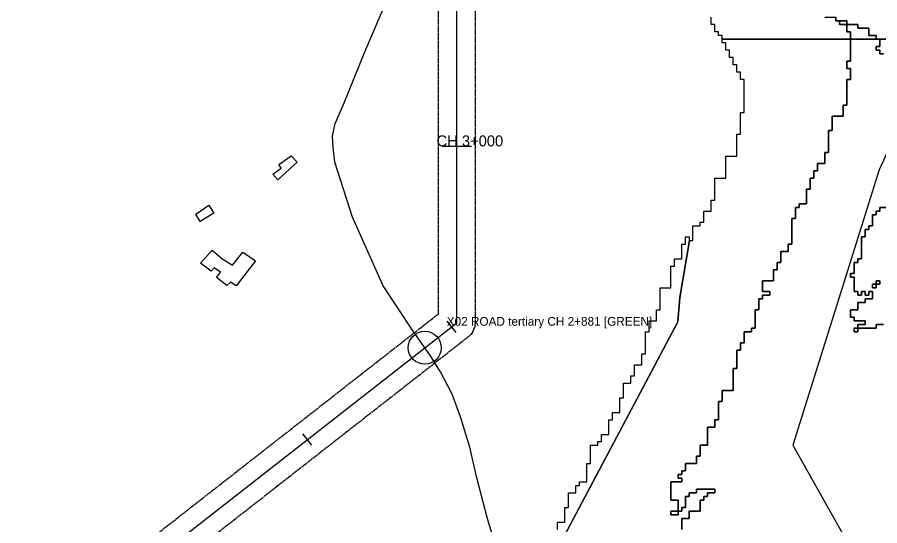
# Model space of a CAD drawing. Header units: metres. Extents: x 553506 to 563855, y 142925 to 150243.
# Drawn here: x 554245 to 554716, y 145734 to 146012 of the extents above; entities that cross this region are included whole.
import ezdxf

# ---------------------------------------------------------------- set-up
doc = ezdxf.new("R2010")
doc.units = ezdxf.units.M
doc.linetypes.add('DASHED', pattern=[1.524, 1.27, -0.254])
for name, color, linetype in [('C-BUILDINGS', 8, 'Continuous'), ('C-FLOOD_ZONE_3', 150, 'Continuous'), ('C-ROADS', 33, 'Continuous'), ('C-WATERWAYS', 5, 'Continuous'), ('E-132KV-UGC-CHAINAGE', 7, 'Continuous'), ('E-132KV-UGC-CROSSINGS', 6, 'Continuous'), ('E-132KV-UGC-ROUTE', 1, 'Continuous'), ('E-132KV-UGC-SWATHE', 4, 'DASHED')]:
    doc.layers.add(name, color=color, linetype=linetype)

msp = doc.modelspace()

# ---------------------------------------------------------------- linework, layer by layer
at = {"layer": 'C-BUILDINGS'}
for points in [[(554387.3177, 145923.0933), (554384.5617, 145926.1379), (554389.1519, 145929.5478), (554387.9339, 145931.4477), (554394.5598, 145936.232), (554397.945, 145932.7278), (554387.3177, 145923.0933)], [(554344.8395, 145900.2821), (554342.6028, 145904.433), (554349.6766, 145909.2085), (554352.2676, 145904.9013), (554344.8395, 145900.2821)], [(554362.5489, 145876.463), (554368.1445, 145883.6537), (554375.1585, 145878.7783), (554364.4773, 145865.1134), (554361.4237, 145867.1251), (554359.541, 145865.3101), (554353.7724, 145869.6999), (554355.9797, 145872.5819), (554352.5591, 145874.9388), (554350.8581, 145873.1292), (554345.0895, 145877.519), (554351.3908, 145884.7309), (554356.8084, 145880.1525), (554362.5489, 145876.463)]]:
    msp.add_lwpolyline(points, close=True, dxfattribs=at)
at = {"layer": 'C-FLOOD_ZONE_3'}
for points in [[(554685.9994, 146011.9994), (554691.999, 146011.999), (554691.9994, 146009.9994), (554694, 146009.999), (554694, 146008), (554697.9994, 146007.9994), (554698, 146004), (554700, 146004), (554700, 146004), (554700, 146000), (554669.9854, 146000), (554649.3934, 146000), (554630, 146000), (554630, 146002), (554628, 146002), (554628, 146004), (554626, 146004), (554626, 146008), (554624, 146008), (554624, 146012)], [(554721.999, 146000), (554713.9995, 146000), (554713.999, 146001.999), (554709.9994, 146001.9994), (554709.9994, 146001.9994), (554709.999, 146005.999), (554703.9994, 146005.9994), (554703.999, 146007.999), (554697.9997, 146007.9997), (554697.999, 146009.999), (554694, 146009.9995), (554692, 146010), (554692, 146012)], [(554527.8486, 145698.3984), (554605.7525, 145845.5548), (554606.88, 145858.78), (554612.1234, 145890), (554614, 145890), (554614, 145898), (554618, 145898), (554618, 145900), (554620, 145900), (554620, 145906), (554624, 145906), (554624, 145912), (554626, 145912), (554626, 145924), (554632, 145924), (554632, 145936), (554638, 145936), (554638, 145948), (554640, 145948), (554640, 145960), (554642, 145960), (554642, 145978), (554640, 145978), (554640, 145982), (554638, 145982), (554638, 145986), (554636, 145986), (554636, 145990), (554634, 145990), (554634, 145994), (554632, 145994), (554632, 145998), (554630, 145998), (554630, 146000), (554649.3934, 146000), (554669.9854, 146000), (554700, 146000), (554700, 145988), (554698, 145988), (554698, 145984), (554700, 145984), (554700, 145978), (554698, 145978), (554698, 145964), (554696, 145964), (554696, 145958), (554690, 145958), (554690, 145950), (554688, 145950), (554688, 145938), (554686, 145938), (554686, 145932), (554682, 145932), (554682, 145928), (554680, 145928), (554680, 145924), (554678, 145924), (554678, 145918), (554676, 145918), (554676, 145910), (554672, 145910), (554672, 145908), (554670, 145908), (554670, 145902), (554668, 145902), (554668, 145888), (554666, 145888), (554666, 145884), (554662, 145884), (554662, 145878), (554660, 145878), (554660, 145874), (554658, 145874), (554658, 145868), (554652, 145868), (554652, 145862), (554656, 145862), (554656, 145860), (554652, 145860), (554652, 145858), (554650, 145858), (554650, 145852), (554648, 145852), (554648, 145842), (554646, 145842), (554646, 145840), (554642, 145840), (554642, 145834), (554640, 145834), (554640, 145830), (554638, 145830), (554638, 145820), (554636, 145820), (554636, 145808), (554630, 145808), (554630, 145802), (554628, 145802), (554628, 145792), (554626, 145792), (554626, 145788), (554622, 145788), (554622, 145778), (554618, 145778), (554618, 145772), (554616, 145772), (554616, 145768), (554610, 145768), (554610, 145764), (554608, 145764), (554608, 145762), (554606, 145762), (554606, 145760), (554608, 145760), (554608, 145758), (554602, 145758), (554602, 145748), (554606, 145748), (554606, 145742), (554608, 145742), (554608, 145744), (554610, 145744), (554610, 145750), (554612, 145750), (554612, 145752), (554616, 145752), (554616, 145754), (554626, 145754), (554626, 145752), (554622, 145752), (554622, 145750), (554620, 145750), (554620, 145748), (554618, 145748), (554618, 145742), (554612, 145742), (554612, 145738), (554608, 145738), (554608, 145732)], [(554608, 145732), (554608, 145738), (554612, 145738), (554612, 145742), (554618, 145742), (554618, 145748), (554620, 145748), (554620, 145750), (554622, 145750), (554622, 145752), (554626, 145752), (554626, 145754), (554616, 145754), (554616, 145752), (554612, 145752), (554612, 145750), (554610, 145750), (554610, 145744), (554608, 145744), (554608, 145742), (554606, 145742), (554606, 145748), (554602, 145748), (554602, 145758), (554608, 145758), (554608, 145760), (554606, 145760), (554606, 145762), (554608, 145762), (554608, 145764), (554610, 145764), (554610, 145768), (554616, 145768), (554616, 145772), (554618, 145772), (554618, 145778), (554622, 145778), (554622, 145788), (554626, 145788), (554626, 145792), (554628, 145792), (554628, 145802), (554630, 145802), (554630, 145808), (554636, 145808), (554636, 145820), (554638, 145820), (554638, 145830), (554640, 145830), (554640, 145834), (554642, 145834), (554642, 145840), (554646, 145840), (554646, 145842), (554648, 145842), (554648, 145852), (554650, 145852), (554650, 145858), (554652, 145858), (554652, 145860), (554656, 145860), (554656, 145862), (554652, 145862), (554652, 145868), (554658, 145868), (554658, 145874), (554660, 145874), (554660, 145878), (554662, 145878), (554662, 145884), (554666, 145884), (554666, 145888), (554668, 145888), (554668, 145902), (554670, 145902), (554670, 145908), (554672, 145908), (554672, 145910), (554676, 145910), (554676, 145918), (554678, 145918), (554678, 145924), (554680, 145924), (554680, 145928), (554682, 145928), (554682, 145932), (554686, 145932), (554686, 145938), (554688, 145938), (554688, 145950), (554690, 145950), (554690, 145958), (554696, 145958), (554696, 145964), (554698, 145964), (554698, 145978), (554700, 145978), (554700, 145984), (554698, 145984), (554698, 145988), (554700, 145988), (554700, 146000), (554713.9994, 145999.9994), (554715.999, 145999.999), (554715.999, 145996.001), (554713.9994, 145996.0006), (554713.9994, 145993.9994), (554715.999, 145993.999), (554715.9994, 145991.9994), (554717.999, 145991.999)], [(554717.999, 145991.999), (554715.9994, 145991.9994), (554715.999, 145993.999), (554713.9994, 145993.9994), (554713.9994, 145996.0006), (554715.999, 145996.001), (554715.9995, 145999.9995), (554721.999, 146000)], [(554718.0006, 145843.9994), (554714.001, 145843.999), (554714.0006, 145841.9994), (554704, 145842), (554703.9994, 145844.0006), (554707.999, 145844.001), (554707.999, 145845.999), (554701.9994, 145845.9994), (554701.999, 145847.999), (554699.9994, 145847.9994), (554699.9994, 145852.0006), (554703.999, 145852.001), (554703.9994, 145856.0006), (554707.999, 145856.001), (554707.9994, 145858.0006), (554711.999, 145858.001), (554711.999, 145861.999), (554710.001, 145861.999), (554710.0006, 145859.9994), (554707.9994, 145859.9994), (554707.999, 145861.999), (554706.001, 145861.999), (554706.0006, 145859.9994), (554703.9994, 145859.9994), (554703.999, 145861.999), (554701.9994, 145861.9994), (554701.999, 145869.999), (554699.9994, 145869.9994), (554699.9994, 145872.0006), (554701.999, 145872.001), (554701.9994, 145878.0006), (554703.999, 145878.001), (554703.9994, 145880.0006), (554705.999, 145880.001), (554705.9994, 145892.0006), (554707.999, 145892.001), (554707.9994, 145896.0006), (554709.999, 145896.001), (554709.9994, 145898.0006), (554711.999, 145898.001), (554711.9994, 145904.0006), (554713.999, 145904.001), (554713.9994, 145906.0006), (554715.999, 145906.001), (554715.9994, 145908.0006), (554719.999, 145908.001)], [(554719.999, 145908.001), (554715.9994, 145908.0006), (554715.999, 145906.001), (554713.9994, 145906.0006), (554713.999, 145904.001), (554711.9994, 145904.0006), (554711.999, 145898.001), (554709.9994, 145898.0006), (554709.999, 145896.001), (554707.9994, 145896.0006), (554707.999, 145892.001), (554705.9994, 145892.0006), (554705.999, 145880.001), (554703.9994, 145880.0006), (554703.999, 145878.001), (554701.9994, 145878.0006), (554701.999, 145872.001), (554699.9994, 145872.0006), (554699.9994, 145869.9994), (554701.999, 145869.999), (554701.9994, 145861.9994), (554703.999, 145861.999), (554703.9994, 145859.9994), (554706.0006, 145859.9994), (554706.001, 145861.999), (554707.999, 145861.999), (554707.9994, 145859.9994), (554710.0006, 145859.9994), (554710.001, 145861.999), (554711.999, 145861.999), (554711.999, 145858.001), (554707.9994, 145858.0006), (554707.999, 145856.001), (554703.9994, 145856.0006), (554703.999, 145852.001), (554699.9994, 145852.0006), (554699.9994, 145847.9994), (554701.999, 145847.999), (554701.9994, 145845.9994), (554707.999, 145845.999), (554707.999, 145844.001), (554703.9994, 145844.0006), (554704, 145842), (554714.0006, 145841.9994), (554714.001, 145843.999), (554718.0006, 145843.9994)], [(554540, 145732), (554540, 145736), (554544, 145736), (554544, 145744), (554546, 145744), (554546, 145752), (554550, 145752), (554550, 145756), (554552, 145756), (554552, 145758), (554556, 145758), (554556, 145768), (554558, 145768), (554558, 145778), (554562, 145778), (554562, 145780), (554564, 145780), (554564, 145784), (554568, 145784), (554568, 145792), (554570, 145792), (554570, 145796), (554574, 145796), (554574, 145804), (554576, 145804), (554576, 145812), (554580, 145812), (554580, 145816), (554582, 145816), (554582, 145822), (554586, 145822), (554586, 145828), (554588, 145828), (554588, 145840), (554590, 145840), (554590, 145846), (554594, 145846), (554594, 145852), (554596, 145852), (554596, 145864), (554602, 145864), (554602, 145876), (554604, 145876), (554604, 145880), (554608, 145880), (554608, 145888), (554610, 145888), (554610, 145892), (554612, 145892), (554612, 145890), (554612.1234, 145890), (554606.88, 145858.78), (554605.7525, 145845.5548), (554527.8486, 145698.3984)]]:
    msp.add_lwpolyline(points, dxfattribs=at)
for points in [[(554697.999, 146009.999), (554697.9995, 146007.9995), (554694, 146008), (554694, 146009.999), (554697.999, 146009.999)], [(554709.9994, 146001.9994), (554713.999, 146001.999), (554713.999, 146000), (554700, 146000), (554700, 146004), (554698, 146004), (554697.9995, 146007.9995), (554703.999, 146007.999), (554703.9994, 146005.9994), (554709.999, 146005.999), (554709.9994, 146001.9994)], [(554712.001, 145865.999), (554712.001, 145864.001), (554713.999, 145864.001), (554714, 145866), (554712.001, 145865.999)], [(554712.001, 145864.001), (554712.001, 145865.999), (554714, 145866), (554713.999, 145864.001), (554712.001, 145864.001)], [(554714.001, 145867.999), (554714, 145866), (554715.999, 145866.001), (554715.999, 145867.999), (554714.001, 145867.999)], [(554715.999, 145866.001), (554714, 145866), (554714.001, 145867.999), (554715.999, 145867.999), (554715.999, 145866.001)], [(554704, 145842), (554704.0006, 145839.9994), (554701.9994, 145839.9994), (554701.9994, 145842.0006), (554704, 145842)], [(554701.9994, 145842.0006), (554701.9994, 145839.9994), (554704.0006, 145839.9994), (554704, 145842), (554701.9994, 145842.0006)], [(554602, 145742), (554602, 145740), (554606, 145740), (554606, 145742), (554602, 145742)], [(554606, 145742), (554606, 145740), (554602, 145740), (554602, 145742), (554606, 145742)]]:
    msp.add_lwpolyline(points, close=True, dxfattribs=at)
at = {"layer": 'C-ROADS'}
msp.add_lwpolyline([(554514.6807, 145694.6959), (554501.5942, 145738.4749), (554496.0003, 145760.3094), (554492.1826, 145777.0334), (554487.1246, 145793.6088), (554482.5782, 145805.9592), (554476.2188, 145818.1328), (554470.266, 145827.4806), (554461.2192, 145840.4192), (554444.796, 145865.167), (554427.997, 145902.6578), (554418.366, 145932.7181), (554417.5348, 145940.8287), (554417.0793, 145946.9139), (554418.6339, 145953.8274), (554423.0973, 145964.245), (554434.7624, 145993.0978), (554448.1906, 146024.7081)], dxfattribs=at)
at = {"layer": 'C-WATERWAYS'}
msp.add_lwpolyline([(554580.2476, 146098.7824), (554636.2798, 146051.9775), (554753.3872, 146010.0057), (554715.6178, 145928.648), (554668.5279, 145778.1638), (554778.2628, 145582.6966)], dxfattribs=at)
at = {"layer": 'E-132KV-UGC-CHAINAGE'}
for p, q in [((554493, 145941.4038), (554477, 145941.4038)), ((554484.6332, 145839.6336), (554479.7028, 145845.9337)), ((554405.8827, 145778.0028), (554400.9523, 145784.3029))]:
    msp.add_line(p, q, dxfattribs=at)
at = {"layer": 'E-132KV-UGC-CROSSINGS', "color": 3}
msp.add_circle((554467.56, 145831.35), 9, dxfattribs=at)
at = {"layer": 'E-132KV-UGC-ROUTE'}
msp.add_lwpolyline([(554245, 144775), (554245, 145445), (554285, 145485), (554285, 145585), (554255, 145665), (554485, 145845), (554485, 146035), (554575, 146125), (554945, 146125), (554945, 146175), (555025, 146175), (555065, 146235), (555275, 146235), (555375, 146345), (555375, 146475), (555425, 146525), (555435, 146625), (555845, 147035)], dxfattribs=at)
at = {"layer": 'E-132KV-UGC-SWATHE'}
for points in [[(554248.8369, 145672.8751), (554475, 145849.8722), (554475, 146035)], [(554495, 146030.8579), (554495, 145845), (554494.9493, 145843.9942), (554494.7977, 145842.9986), (554494.5467, 145842.0233), (554494.1989, 145841.0782), (554493.7578, 145840.1729), (554493.2279, 145839.3165), (554492.6145, 145838.5178), (554491.9239, 145837.7848), (554491.1631, 145837.1249), (554266.9383, 145661.6447)]]:
    msp.add_lwpolyline(points, dxfattribs=at)

# ---------------------------------------------------------------- texts
at = {"layer": 'E-132KV-UGC-CHAINAGE'}
msp.add_text('CH 3+000', height=6, dxfattribs=at).set_placement((554474, 145941.4038))
at = {"layer": 'E-132KV-UGC-CROSSINGS', "color": 3}
msp.add_text('X02 ROAD tertiary CH 2+881 [GREEN]', height=4.8, dxfattribs=at).set_placement((554479.56, 145843.35))

doc.saveas('drawing.dxf')
